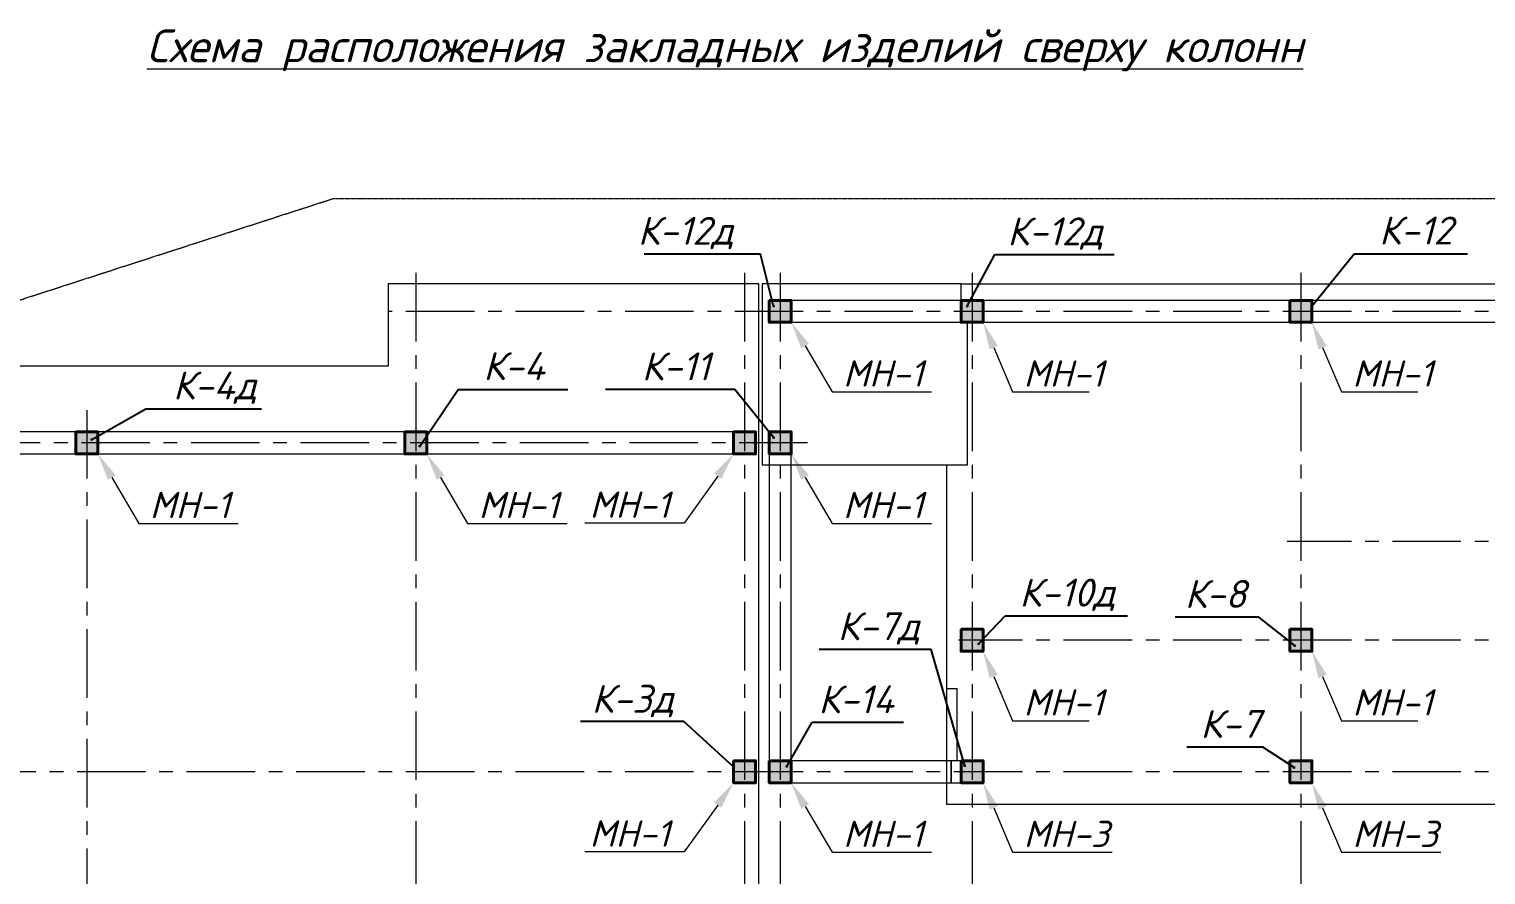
# Model space of a CAD drawing. Header units: millimetres. Extents: x -14920 to 775780, y -118968 to -4590.
# Drawn here: x 16946 to 43525, y -80136 to -64707 of the extents above; entities that cross this region are included whole.
import ezdxf
from ezdxf import colors
from ezdxf.entities.mleader import LeaderData, LeaderLine
from ezdxf.enums import TextEntityAlignment as Align
from ezdxf.math import Vec2, Vec3

# ---------------------------------------------------------------- set-up
doc = ezdxf.new("R2010")
doc.units = ezdxf.units.MM
doc.linetypes.add('CENTERX2', pattern=[4, 2.5, -0.5, 0.5, -0.5])
doc.linetypes.add('HIDDEN2', pattern=[4.7625, 3.175, -1.5875])
for name, color, linetype, lineweight in [('#Закл выноски и размеры', 7, 'Continuous', 13), ('#Закладные', 10, 'Continuous', 40), ('k_ Выноски', 7, 'Continuous', 13), ('k_ Осевая', 8, 'CENTERX2', 9), ('k_ Позиции', 1, 'Continuous', 13), ('Колонна', 84, 'Continuous', 30), ('Линия пунктир', 190, 'HIDDEN2', 9), ('Линия Тонкая', 86, 'Continuous', 9), ('Перекрытие. Отм. 0.000', 214, 'Continuous', 40), ('Штриховка', 7, 'Continuous', 25)]:
    doc.layers.add(name, color=color, linetype=linetype, lineweight=lineweight)
doc.styles.get("Standard").update_dxf_attribs({"font": 'isocpeur.ttf'})
doc.styles.add('STEP PR', font='isocpeui.ttf')
doc.dimstyles.get("Standard").update_dxf_attribs({"dimtxt": 0.18, "dimasz": 0.18, "dimexe": 0.18, "dimexo": 0.0625, "dimgap": 0.09, "dimtad": 0, "dimtih": 1, "dimtoh": 1, "dimdec": 4, "dimzin": 0, "dimdsep": 46, "dimtxsty": 'Standard', "dimcen": 0.09, "dimadec": 0, "dimazin": 0, "dimtfac": 1, "dimtdec": 4, "dimtofl": 0, "dimtmove": 0, "dimatfit": 3, "dimfxl": 1, "dimtolj": 1, "dimtzin": 0, "dimarcsym": 0})

# ---------------------------------------------------------------- blocks, each defined once
blk = doc.blocks.new('*U2186')
blk.add_lwpolyline([(-200, -200), (200, -200), (200, 200), (-200, 200)], close=True)
blk = doc.blocks.new('*U2360')
at = {"layer": 'Линия Тонкая'}
for points in [[(30850, 14600), (30850, 14200), (33950, 14200), (33950, 14600)], [(34350, 14600), (34350, 14200), (39950, 14200), (39950, 14600)], [(40350, 14600), (40350, 14200), (45950, 14200), (45950, 14600)], [(12200, 12200), (12200, 11800), (17800, 11800), (17800, 12200)], [(18200, 12200), (18200, 11800), (23800, 11800), (23800, 12200)], [(24200, 12200), (24200, 11800), (29800, 11800), (29800, 12200)], [(30450, 6200), (30850, 6200), (30850, 11800), (30450, 11800)], [(30850, 5800), (33770, 5800), (33770, 6200), (30850, 6200)], [(33770, 5800), (33950, 5800), (33950, 6200), (33770, 6200)]]:
    blk.add_lwpolyline(points, close=True, dxfattribs=at)
for p in [(30650, 14400), (34150, 14400), (40150, 14400), (18000, 12000), (24000, 12000), (30000, 12000), (30650, 12000), (34150, 8400), (40150, 8400), (30000, 6000), (30650, 6000), (34150, 6000), (40150, 6000)]:
    blk.add_blockref('*U2186', p)
blk = doc.blocks.new('Оси 1-200')
at = {"layer": 'k_ Осевая', "ltscale": 500}
for points in [[(29845.30853, -109764.63317), (29845.30853, -130337.33479)], [(35845.30853, -109764.63317), (35845.30853, -129852.91824)], [(36495.30853, -109764.63317), (36495.30853, -129852.91824)], [(39995.30853, -109764.63317), (39995.30853, -130337.33479)], [(45995.30853, -109764.63317), (45995.30853, -130337.33479)], [(78915.85205, -110464.63317), (29345.30853, -110464.63317)], [(23845.30853, -112264.63317), (23845.30853, -130337.33479)], [(36995.30853, -112864.63317), (329.20252, -112864.63317)], [(78915.85205, -114664.63317), (45745.30853, -114664.63317)], [(78915.85205, -116464.63317), (39745.30853, -116464.63317)], [(78915.85205, -118864.63317), (329.20252, -118864.63317)]]:
    blk.add_lwpolyline(points, dxfattribs=at)
blk = doc.blocks.new('REINFORCED_CONCRETE')

msp = doc.modelspace()

# ---------------------------------------------------------------- hatches: boundary and pattern name
at = {"layer": 'Штриховка'}
h = msp.add_hatch(color=251, dxfattribs=at)
h.dxf.hatch_style = 1
h.paths.add_polyline_path([(30450, -69655.64237), (30850, -69655.64237), (30850, -70055.64237), (30450, -70055.64237)])
h = msp.add_hatch(color=251, dxfattribs=at)
h.dxf.hatch_style = 1
h.paths.add_polyline_path([(33950, -69655.64237), (34350, -69655.64237), (34350, -70055.64237), (33950, -70055.64237)])
h = msp.add_hatch(color=251, dxfattribs=at)
h.dxf.hatch_style = 1
h.paths.add_polyline_path([(39950, -69655.64237), (40350, -69655.64237), (40350, -70055.64237), (39950, -70055.64237)])
h = msp.add_hatch(color=251, dxfattribs=at)
h.dxf.hatch_style = 1
h.paths.add_polyline_path([(17800, -72055.64237), (18200, -72055.64237), (18200, -72455.64237), (17800, -72455.64237)])
h = msp.add_hatch(color=251, dxfattribs=at)
h.dxf.hatch_style = 1
h.paths.add_polyline_path([(23800, -72055.64237), (24200, -72055.64237), (24200, -72455.64237), (23800, -72455.64237)])
h = msp.add_hatch(color=251, dxfattribs=at)
h.dxf.hatch_style = 1
h.paths.add_polyline_path([(29800, -72055.64237), (30200, -72055.64237), (30200, -72455.64237), (29800, -72455.64237)])
h = msp.add_hatch(color=251, dxfattribs=at)
h.dxf.hatch_style = 1
h.paths.add_polyline_path([(30450, -72055.64237), (30850, -72055.64237), (30850, -72455.64237), (30450, -72455.64237)])
h = msp.add_hatch(color=251, dxfattribs=at)
h.dxf.hatch_style = 1
h.paths.add_polyline_path([(33950, -75655.64237), (34350, -75655.64237), (34350, -76055.64237), (33950, -76055.64237)])
h = msp.add_hatch(color=251, dxfattribs=at)
h.dxf.hatch_style = 1
h.paths.add_polyline_path([(39950, -75655.64237), (40350, -75655.64237), (40350, -76055.64237), (39950, -76055.64237)])
h = msp.add_hatch(color=251, dxfattribs=at)
h.dxf.hatch_style = 1
h.paths.add_polyline_path([(29800, -78055.64237), (30200, -78055.64237), (30200, -78455.64237), (29800, -78455.64237)])
h = msp.add_hatch(color=251, dxfattribs=at)
h.dxf.hatch_style = 1
h.paths.add_polyline_path([(30450, -78055.64237), (30850, -78055.64237), (30850, -78455.64237), (30450, -78455.64237)])
h = msp.add_hatch(color=251, dxfattribs=at)
h.dxf.hatch_style = 1
h.paths.add_polyline_path([(33950, -78055.64237), (34350, -78055.64237), (34350, -78455.64237), (33950, -78455.64237)])
h = msp.add_hatch(color=251, dxfattribs=at)
h.dxf.hatch_style = 1
h.paths.add_polyline_path([(39950, -78055.64237), (40350, -78055.64237), (40350, -78455.64237), (39950, -78455.64237)])

# ---------------------------------------------------------------- linework, layer by layer
at = {"layer": '#Закладные'}
for points in [[(30450, -69655.64237), (30850, -69655.64237), (30850, -70055.64237), (30450, -70055.64237)], [(33950, -69655.64237), (34350, -69655.64237), (34350, -70055.64237), (33950, -70055.64237)], [(39950, -69655.64237), (40350, -69655.64237), (40350, -70055.64237), (39950, -70055.64237)], [(17800, -72055.64237), (18200, -72055.64237), (18200, -72455.64237), (17800, -72455.64237)], [(23800, -72055.64237), (24200, -72055.64237), (24200, -72455.64237), (23800, -72455.64237)], [(29800, -72055.64237), (30200, -72055.64237), (30200, -72455.64237), (29800, -72455.64237)], [(30450, -72055.64237), (30850, -72055.64237), (30850, -72455.64237), (30450, -72455.64237)], [(33950, -75655.64237), (34350, -75655.64237), (34350, -76055.64237), (33950, -76055.64237)], [(39950, -75655.64237), (40350, -75655.64237), (40350, -76055.64237), (39950, -76055.64237)], [(29800, -78055.64237), (30200, -78055.64237), (30200, -78455.64237), (29800, -78455.64237)], [(30450, -78055.64237), (30850, -78055.64237), (30850, -78455.64237), (30450, -78455.64237)], [(33950, -78055.64237), (34350, -78055.64237), (34350, -78455.64237), (33950, -78455.64237)], [(39950, -78055.64237), (40350, -78055.64237), (40350, -78455.64237), (39950, -78455.64237)]]:
    msp.add_lwpolyline(points, close=True, dxfattribs=at)
at = {"layer": 'Линия пунктир'}
msp.add_lwpolyline([(-14920, -76463.36724), (-14920, -72225.64237), (-3100, -70555.64237), (14900, -70255.64237), (22500, -67795.64237), (68500, -67795.64237), (74340, -69355.64237)], dxfattribs=at)
at = {"layer": 'Перекрытие. Отм. 0.000', "color": 3, "lineweight": 5}
msp.add_lwpolyline([(-1950, -74355.64237), (-1950, -78455.64237), (-600, -78455.64237), (-600, -84855.64237), (30260, -84855.64237), (30260, -78835.64237), (30260, -78835.64237), (30260, -69355.64237), (23500, -69355.64237), (23500, -70855.64237), (-600, -70855.64237), (-600, -74355.64237), (-1950, -74355.64237)], dxfattribs=at)
msp.add_lwpolyline([(30320, -72655.64237), (34070, -72655.64237), (34070, -70055.64237), (33950, -70055.64237), (33950, -69655.64237), (33950, -69655.64237), (33950, -69355.64237), (30320, -69355.64237)], close=True, dxfattribs=at)
at = {"layer": 'Перекрытие. Отм. 0.000', "lineweight": 5}
msp.add_lwpolyline([(58350, -69355.64237), (58350, -70055.64237), (58230, -70055.64237), (58230, -75135.64237), (59550, -75135.64237), (59550, -74635.64237), (61570, -74635.64237), (61570, -70055.64237), (61450, -70055.64237), (61450, -69355.64237), (67950, -69355.64237), (67950, -69355.64237), (69150, -69355.64237), (69150, -76255.64237), (61850, -76255.64237), (61850, -78855.64237), (33690, -78855.64237), (33690, -72655.64237), (34070, -72655.64237), (34070, -70055.64237), (33950, -70055.64237), (33950, -69655.64237), (33950, -69655.64237), (33950, -69355.64237)], close=True, dxfattribs=at)
msp.add_lwpolyline([(33690, -76735.64237), (33870, -76735.64237), (33870, -78055.64237), (33770, -78055.64237)], dxfattribs=at)

# ---------------------------------------------------------------- block references
at = {"layer": '#Закл выноски и размеры'}
msp.add_blockref('Оси 1-200', (-5845.30853, 40608.9908), dxfattribs=at)
at = {"layer": 'k_ Позиции'}
ref = msp.add_blockref('REINFORCED_CONCRETE', (28863.91456, -68811.11733), dxfattribs=dict(at, xscale=170, yscale=170, zscale=170))
ref.add_attrib('POSITION', 'К-12д', dxfattribs={"layer": '0', "color": 0, "linetype": 'ByBlock', "height": 510, "style": 'STEP PR', "flags": 2}).set_placement((28924.18729, -68641.11733), align=Align.CENTER)
ref = msp.add_blockref('REINFORCED_CONCRETE', (35665.9291, -68821.23678), dxfattribs=dict(at, xscale=170, yscale=170, zscale=170))
ref.add_attrib('POSITION', 'К-12д', dxfattribs={"layer": '0', "color": 0, "linetype": 'ByBlock', "height": 510, "style": 'STEP PR', "flags": 2}).set_placement((35665.9291, -68651.23678), align=Align.CENTER)
ref = msp.add_blockref('REINFORCED_CONCRETE', (42246.67205, -68805.52266), dxfattribs=dict(at, xscale=170, yscale=170, zscale=170))
ref.add_attrib('POSITION', 'К-12', dxfattribs={"layer": '0', "color": 0, "linetype": 'ByBlock', "height": 510, "style": 'STEP PR', "flags": 2}).set_placement((42246.67205, -68635.52266), align=Align.CENTER)
ref = msp.add_blockref('REINFORCED_CONCRETE', (25792.95603, -71279.13281), dxfattribs=dict(at, xscale=170, yscale=170, zscale=170))
ref.add_attrib('POSITION', 'К-4', dxfattribs={"layer": '0', "color": 0, "linetype": 'ByBlock', "height": 510, "style": 'STEP PR', "flags": 2}).set_placement((25792.95603, -71109.13281), align=Align.CENTER)
ref = msp.add_blockref('REINFORCED_CONCRETE', (28687.03323, -71284.23098), dxfattribs=dict(at, xscale=170, yscale=170, zscale=170))
ref.add_attrib('POSITION', 'К-11', dxfattribs={"layer": '0', "color": 0, "linetype": 'ByBlock', "height": 510, "style": 'STEP PR', "flags": 2}).set_placement((28747.30596, -71114.23098), align=Align.CENTER)
ref = msp.add_blockref('REINFORCED_CONCRETE', (20273.37117, -71633.03023), dxfattribs=dict(at, xscale=170, yscale=170, zscale=170))
ref.add_attrib('POSITION', 'К-4д', dxfattribs={"layer": '0', "color": 0, "linetype": 'ByBlock', "height": 510, "style": 'STEP PR', "flags": 2}).set_placement((20333.6439, -71463.03023), align=Align.CENTER)
ref = msp.add_blockref('REINFORCED_CONCRETE', (35888.22169, -75412.31832), dxfattribs=dict(at, xscale=170, yscale=170, zscale=170))
ref.add_attrib('POSITION', 'К-10д', dxfattribs={"layer": '0', "color": 0, "linetype": 'ByBlock', "height": 510, "style": 'STEP PR', "flags": 2}).set_placement((35888.22169, -75242.31832), align=Align.CENTER)
ref = msp.add_blockref('REINFORCED_CONCRETE', (38533.12372, -75435.6949), dxfattribs=dict(at, xscale=170, yscale=170, zscale=170))
ref.add_attrib('POSITION', 'К-8', dxfattribs={"layer": '0', "color": 0, "linetype": 'ByBlock', "height": 510, "style": 'STEP PR', "flags": 2}).set_placement((38593.39645, -75265.6949), align=Align.CENTER)
ref = msp.add_blockref('REINFORCED_CONCRETE', (32387.29123, -76025.24781), dxfattribs=dict(at, xscale=170, yscale=170, zscale=170))
ref.add_attrib('POSITION', 'К-7д', dxfattribs={"layer": '0', "color": 0, "linetype": 'ByBlock', "height": 510, "rotation": 360, "style": 'STEP PR', "flags": 2}).set_placement((32447.56395, -75855.24781), align=Align.CENTER)
ref = msp.add_blockref('REINFORCED_CONCRETE', (27959.27924, -77349.52555), dxfattribs=dict(at, xscale=170, yscale=170, zscale=170))
ref.add_attrib('POSITION', 'К-3д', dxfattribs={"layer": '0', "color": 0, "linetype": 'ByBlock', "height": 510, "style": 'STEP PR', "flags": 2}).set_placement((27959.27924, -77179.52555), align=Align.CENTER)
ref = msp.add_blockref('REINFORCED_CONCRETE', (32033.99866, -77358.91697), dxfattribs=dict(at, xscale=170, yscale=170, zscale=170))
ref.add_attrib('POSITION', 'К-14', dxfattribs={"layer": '0', "color": 0, "linetype": 'ByBlock', "height": 510, "style": 'STEP PR', "flags": 2}).set_placement((32033.99866, -77188.91697), align=Align.CENTER)
ref = msp.add_blockref('REINFORCED_CONCRETE', (38863.68724, -77808.48409), dxfattribs=dict(at, xscale=170, yscale=170, zscale=170))
ref.add_attrib('POSITION', 'К-7', dxfattribs={"layer": '0', "color": 0, "linetype": 'ByBlock', "height": 510, "style": 'STEP PR', "flags": 2}).set_placement((38863.68724, -77638.48409), align=Align.CENTER)
at = {"layer": 'Колонна'}
msp.add_blockref('*U2360', (0, -84255.64237), dxfattribs=at)

# ---------------------------------------------------------------- texts
at = {"layer": 'k_ Выноски', "insert": (29640.7963, -65092.36338), "char_height": 600, "width": 30934.8167261, "attachment_point": 5, "line_spacing_factor": 1.5, "style": 'STEP PR'}
msp.add_mtext('\\A1;{\\fISOCPEUR|b1|i1|c204|p34;\\LСхема расположения закладных изделий сверху колонн}', dxfattribs=at)

# ---------------------------------------------------------------- leaders
at = {"layer": '#Закл выноски и размеры'}
ml = msp.add_multileader_mtext('Standard', dxfattribs=at)
ml.set_content('МН-1', color=256, style='STEP PR')
ml.set_leader_properties(color=256, linetype='ByLayer', lineweight=-1)
ml.build(insert=Vec2(0, 0))
ml.multileader.update_dxf_attribs({"text_left_attachment_type": 6, "text_right_attachment_type": 6, "dogleg_length": 0, "arrow_head_size": 500, "scale": 2})
ctx = ml.context
ctx.base_point, ctx.scale, ctx.char_height, ctx.arrow_head_size, ctx.landing_gap_size, ctx.plane_origin = Vec3(31597.34871, -71323.84513), 2, 480, 500, 200, Vec3(39534.80951, -77028.7606)
ctx.left_attachment, ctx.right_attachment = 6, 6
notes = []
notes.append((ctx, [(0, (1, 1, 0), (31597.34871, -71323.84513), (1, 0), 0, [(0, [(30850, -70055.64237)], 0, [])])]))
ctx.mtext.insert, ctx.mtext.rotation, ctx.mtext.width, ctx.mtext.flow_direction = Vec3(31797.34871, -70747.84513), 6.2831853072, 3772.9399382, 5
ml = msp.add_multileader_mtext('Standard', dxfattribs=at)
ml.set_content('МН-1', color=256, style='STEP PR')
ml.set_leader_properties(color=256, linetype='ByLayer', lineweight=-1)
ml.build(insert=Vec2(0, 0))
ml.multileader.update_dxf_attribs({"text_left_attachment_type": 6, "text_right_attachment_type": 6, "dogleg_length": 0, "arrow_head_size": 500, "scale": 2})
ctx = ml.context
ctx.base_point, ctx.scale, ctx.char_height, ctx.arrow_head_size, ctx.landing_gap_size, ctx.plane_origin = Vec3(34890.4944, -71324.98037), 2, 480, 500, 200, Vec3(43434.80951, -77028.7606)
ctx.left_attachment, ctx.right_attachment = 6, 6
notes.append((ctx, [(0, (1, 1, 0), (34890.4944, -71324.98037), (1, 0), 0, [(0, [(34350, -70055.64237)], 0, [])])]))
ctx.mtext.insert, ctx.mtext.rotation, ctx.mtext.width, ctx.mtext.defined_height, ctx.mtext.flow_direction = Vec3(35090.4944, -70748.98037), 6.2831853072, 591.0534884, 480, 5
ml = msp.add_multileader_mtext('Standard', dxfattribs=at)
ml.set_content('МН-1', color=256, style='STEP PR')
ml.set_leader_properties(color=256, linetype='ByLayer', lineweight=-1)
ml.build(insert=Vec2(0, 0))
ml.multileader.update_dxf_attribs({"text_left_attachment_type": 6, "text_right_attachment_type": 6, "dogleg_length": 0, "arrow_head_size": 500, "scale": 2})
ctx = ml.context
ctx.base_point, ctx.scale, ctx.char_height, ctx.arrow_head_size, ctx.landing_gap_size, ctx.plane_origin = Vec3(40890.4944, -71324.98037), 2, 480, 500, 200, Vec3(49434.80951, -77028.7606)
ctx.left_attachment, ctx.right_attachment = 6, 6
notes.append((ctx, [(0, (1, 1, 0), (40890.4944, -71324.98037), (1, 0), 0, [(0, [(40350, -70055.64237)], 0, [])])]))
ctx.mtext.insert, ctx.mtext.rotation, ctx.mtext.width, ctx.mtext.defined_height, ctx.mtext.flow_direction = Vec3(41090.4944, -70748.98037), 6.2831853072, 591.0534884, 480, 5
ml = msp.add_multileader_mtext('Standard', dxfattribs=at)
ml.set_content('МН-1', color=256, style='STEP PR')
ml.set_leader_properties(color=256, linetype='ByLayer', lineweight=-1)
ml.build(insert=Vec2(0, 0))
ml.multileader.update_dxf_attribs({"text_left_attachment_type": 6, "text_right_attachment_type": 6, "dogleg_length": 0, "arrow_head_size": 500, "scale": 2})
ctx = ml.context
ctx.base_point, ctx.scale, ctx.char_height, ctx.arrow_head_size, ctx.landing_gap_size, ctx.plane_origin = Vec3(12947.34871, -73723.84513), 2, 480, 500, 200, Vec3(20884.80951, -79428.7606)
ctx.left_attachment, ctx.right_attachment = 6, 6
notes.append((ctx, [(0, (1, 1, 0), (12947.34871, -73723.84513), (1, 0), 0, [(0, [(12200, -72455.64237)], 0, [])])]))
ctx.mtext.insert, ctx.mtext.rotation, ctx.mtext.width, ctx.mtext.flow_direction = Vec3(13147.34871, -73147.84513), 6.2831853072, 3772.9399382, 5
ml = msp.add_multileader_mtext('Standard', dxfattribs=at)
ml.set_content('МН-1', color=256, style='STEP PR')
ml.set_leader_properties(color=256, linetype='ByLayer', lineweight=-1)
ml.build(insert=Vec2(0, 0))
ml.multileader.update_dxf_attribs({"text_left_attachment_type": 6, "text_right_attachment_type": 6, "dogleg_length": 0, "arrow_head_size": 500, "scale": 2})
ctx = ml.context
ctx.base_point, ctx.scale, ctx.char_height, ctx.arrow_head_size, ctx.landing_gap_size, ctx.plane_origin = Vec3(18947.34871, -73723.84513), 2, 480, 500, 200, Vec3(26884.80951, -79428.7606)
ctx.left_attachment, ctx.right_attachment = 6, 6
notes.append((ctx, [(0, (1, 1, 0), (18947.34871, -73723.84513), (1, 0), 0, [(0, [(18200, -72455.64237)], 0, [])])]))
ctx.mtext.insert, ctx.mtext.rotation, ctx.mtext.width, ctx.mtext.flow_direction = Vec3(19147.34871, -73147.84513), 6.2831853072, 3772.9399382, 5
ml = msp.add_multileader_mtext('Standard', dxfattribs=at)
ml.set_content('МН-1', color=256, style='STEP PR')
ml.set_leader_properties(color=256, linetype='ByLayer', lineweight=-1)
ml.build(insert=Vec2(0, 0))
ml.multileader.update_dxf_attribs({"text_left_attachment_type": 6, "text_right_attachment_type": 6, "dogleg_length": 0, "arrow_head_size": 500, "scale": 2})
ctx = ml.context
ctx.base_point, ctx.scale, ctx.char_height, ctx.arrow_head_size, ctx.landing_gap_size, ctx.plane_origin = Vec3(24947.34871, -73723.84513), 2, 480, 500, 200, Vec3(32884.80951, -79428.7606)
ctx.left_attachment, ctx.right_attachment = 6, 6
notes.append((ctx, [(0, (1, 1, 0), (24947.34871, -73723.84513), (1, 0), 0, [(0, [(24200, -72455.64237)], 0, [])])]))
ctx.mtext.insert, ctx.mtext.rotation, ctx.mtext.width, ctx.mtext.flow_direction = Vec3(25147.34871, -73147.84513), 6.2831853072, 3772.9399382, 5
ml = msp.add_multileader_mtext('Standard', dxfattribs=at)
ml.set_content('МН-1', color=256, style='STEP PR')
ml.set_leader_properties(color=256, linetype='ByLayer', lineweight=-1)
ml.build(insert=Vec2(0, 0))
ml.multileader.update_dxf_attribs({"text_left_attachment_type": 6, "text_right_attachment_type": 6, "dogleg_length": 0, "arrow_head_size": 500, "scale": 2})
ctx = ml.context
ctx.base_point, ctx.scale, ctx.char_height, ctx.arrow_head_size, ctx.landing_gap_size, ctx.plane_origin = Vec3(26972.09618, -73717.97241), 2, 480, 500, 200, Vec3(38884.80951, -79428.7606)
ctx.left_attachment, ctx.right_attachment = 6, 6
notes.append((ctx, [(1, (1, 1, 0), (28899.73254, -73717.97241), (-1, 0), 0, [(0, [(29800, -72455.64237)], 0, [])])]))
ctx.mtext.insert, ctx.mtext.rotation, ctx.mtext.width, ctx.mtext.flow_direction = Vec3(27172.09618, -73141.97241), 6.2831853072, 3772.9399382, 5
ml = msp.add_multileader_mtext('Standard', dxfattribs=at)
ml.set_content('МН-1', color=256, style='STEP PR')
ml.set_leader_properties(color=256, linetype='ByLayer', lineweight=-1)
ml.build(insert=Vec2(0, 0))
ml.multileader.update_dxf_attribs({"text_left_attachment_type": 6, "text_right_attachment_type": 6, "dogleg_length": 0, "arrow_head_size": 500, "scale": 2})
ctx = ml.context
ctx.base_point, ctx.scale, ctx.char_height, ctx.arrow_head_size, ctx.landing_gap_size, ctx.plane_origin = Vec3(31597.34871, -73723.84513), 2, 480, 500, 200, Vec3(39534.80951, -79428.7606)
ctx.left_attachment, ctx.right_attachment = 6, 6
notes.append((ctx, [(0, (1, 1, 0), (31597.34871, -73723.84513), (1, 0), 0, [(0, [(30850, -72455.64237)], 0, [])])]))
ctx.mtext.insert, ctx.mtext.rotation, ctx.mtext.width, ctx.mtext.flow_direction = Vec3(31797.34871, -73147.84513), 6.2831853072, 3772.9399382, 5
ml = msp.add_multileader_mtext('Standard', dxfattribs=at)
ml.set_content('МН-1', color=256, style='STEP PR')
ml.set_leader_properties(color=256, linetype='ByLayer', lineweight=-1)
ml.build(insert=Vec2(0, 0))
ml.multileader.update_dxf_attribs({"text_left_attachment_type": 6, "text_right_attachment_type": 6, "dogleg_length": 0, "arrow_head_size": 500, "scale": 2})
ctx = ml.context
ctx.base_point, ctx.scale, ctx.char_height, ctx.arrow_head_size, ctx.landing_gap_size, ctx.plane_origin = Vec3(34890.4944, -77324.98037), 2, 480, 500, 200, Vec3(43434.80951, -83028.7606)
ctx.left_attachment, ctx.right_attachment = 6, 6
notes.append((ctx, [(0, (1, 1, 0), (34890.4944, -77324.98037), (1, 0), 0, [(0, [(34350, -76055.64237)], 0, [])])]))
ctx.mtext.insert, ctx.mtext.rotation, ctx.mtext.width, ctx.mtext.defined_height, ctx.mtext.flow_direction = Vec3(35090.4944, -76748.98037), 6.2831853072, 591.0534884, 480, 5
ml = msp.add_multileader_mtext('Standard', dxfattribs=at)
ml.set_content('МН-1', color=256, style='STEP PR')
ml.set_leader_properties(color=256, linetype='ByLayer', lineweight=-1)
ml.build(insert=Vec2(0, 0))
ml.multileader.update_dxf_attribs({"text_left_attachment_type": 6, "text_right_attachment_type": 6, "dogleg_length": 0, "arrow_head_size": 500, "scale": 2})
ctx = ml.context
ctx.base_point, ctx.scale, ctx.char_height, ctx.arrow_head_size, ctx.landing_gap_size, ctx.plane_origin = Vec3(40890.4944, -77324.98037), 2, 480, 500, 200, Vec3(49434.80951, -83028.7606)
ctx.left_attachment, ctx.right_attachment = 6, 6
notes.append((ctx, [(0, (1, 1, 0), (40890.4944, -77324.98037), (1, 0), 0, [(0, [(40350, -76055.64237)], 0, [])])]))
ctx.mtext.insert, ctx.mtext.rotation, ctx.mtext.width, ctx.mtext.defined_height, ctx.mtext.flow_direction = Vec3(41090.4944, -76748.98037), 6.2831853072, 591.0534884, 480, 5
ml = msp.add_multileader_mtext('Standard', dxfattribs=at)
ml.set_content('МН-1', color=256, style='STEP PR')
ml.set_leader_properties(color=256, linetype='ByLayer', lineweight=-1)
ml.build(insert=Vec2(0, 0))
ml.multileader.update_dxf_attribs({"text_left_attachment_type": 6, "text_right_attachment_type": 6, "dogleg_length": 0, "arrow_head_size": 500, "scale": 2})
ctx = ml.context
ctx.base_point, ctx.scale, ctx.char_height, ctx.arrow_head_size, ctx.landing_gap_size, ctx.plane_origin = Vec3(26972.09618, -79717.97241), 2, 480, 500, 200, Vec3(38884.80951, -85428.7606)
ctx.left_attachment, ctx.right_attachment = 6, 6
notes.append((ctx, [(1, (1, 1, 0), (28899.73254, -79717.97241), (-1, 0), 0, [(0, [(29800, -78455.64237)], 0, [])])]))
ctx.mtext.insert, ctx.mtext.rotation, ctx.mtext.width, ctx.mtext.flow_direction = Vec3(27172.09618, -79141.97241), 6.2831853072, 3772.9399382, 5
ml = msp.add_multileader_mtext('Standard', dxfattribs=at)
ml.set_content('МН-1', color=256, style='STEP PR')
ml.set_leader_properties(color=256, linetype='ByLayer', lineweight=-1)
ml.build(insert=Vec2(0, 0))
ml.multileader.update_dxf_attribs({"text_left_attachment_type": 6, "text_right_attachment_type": 6, "dogleg_length": 0, "arrow_head_size": 500, "scale": 2})
ctx = ml.context
ctx.base_point, ctx.scale, ctx.char_height, ctx.arrow_head_size, ctx.landing_gap_size, ctx.plane_origin = Vec3(31597.34871, -79723.84513), 2, 480, 500, 200, Vec3(39534.80951, -85428.7606)
ctx.left_attachment, ctx.right_attachment = 6, 6
notes.append((ctx, [(0, (1, 1, 0), (31597.34871, -79723.84513), (1, 0), 0, [(0, [(30850, -78455.64237)], 0, [])])]))
ctx.mtext.insert, ctx.mtext.rotation, ctx.mtext.width, ctx.mtext.flow_direction = Vec3(31797.34871, -79147.84513), 6.2831853072, 3772.9399382, 5
ml = msp.add_multileader_mtext('Standard', dxfattribs=at)
ml.set_content('МН-3', color=256, style='STEP PR')
ml.set_leader_properties(color=256, linetype='ByLayer', lineweight=-1)
ml.build(insert=Vec2(0, 0))
ml.multileader.update_dxf_attribs({"text_left_attachment_type": 6, "text_right_attachment_type": 6, "dogleg_length": 0, "arrow_head_size": 500, "scale": 2})
ctx = ml.context
ctx.base_point, ctx.scale, ctx.char_height, ctx.arrow_head_size, ctx.landing_gap_size, ctx.plane_origin = Vec3(34890.4944, -79724.98037), 2, 480, 500, 200, Vec3(43434.80951, -85428.7606)
ctx.left_attachment, ctx.right_attachment = 6, 6
notes.append((ctx, [(0, (1, 1, 0), (34890.4944, -79724.98037), (1, 0), 0, [(0, [(34350, -78455.64237)], 0, [])])]))
ctx.mtext.insert, ctx.mtext.rotation, ctx.mtext.width, ctx.mtext.defined_height, ctx.mtext.flow_direction = Vec3(35090.4944, -79148.98037), 6.2831853072, 1644.9457667, 480, 5
ml = msp.add_multileader_mtext('Standard', dxfattribs=at)
ml.set_content('МН-3', color=256, style='STEP PR')
ml.set_leader_properties(color=256, linetype='ByLayer', lineweight=-1)
ml.build(insert=Vec2(0, 0))
ml.multileader.update_dxf_attribs({"text_left_attachment_type": 6, "text_right_attachment_type": 6, "dogleg_length": 0, "arrow_head_size": 500, "scale": 2})
ctx = ml.context
ctx.base_point, ctx.scale, ctx.char_height, ctx.arrow_head_size, ctx.landing_gap_size, ctx.plane_origin = Vec3(40890.4944, -79724.98037), 2, 480, 500, 200, Vec3(49434.80951, -85428.7606)
ctx.left_attachment, ctx.right_attachment = 6, 6
notes.append((ctx, [(0, (1, 1, 0), (40890.4944, -79724.98037), (1, 0), 0, [(0, [(40350, -78455.64237)], 0, [])])]))
ctx.mtext.insert, ctx.mtext.rotation, ctx.mtext.width, ctx.mtext.defined_height, ctx.mtext.flow_direction = Vec3(41090.4944, -79148.98037), 6.2831853072, 1644.9457667, 480, 5
at = {"layer": 'k_ Выноски', "ltscale": 100}
for points in [[(30529.97542, -69758.41803), (30293.08229, -68811.11733), (28166.11781, -68811.11733)], [(34062.14828, -69760.53105), (34567.65153, -68821.23678), (36743.99189, -68821.23678)], [(40350, -69759.76368), (41122.6405, -68805.52266), (43192.67974, -68805.52266)], [(24072.6867, -72314.1505), (24775.08607, -71279.13281), (26776.29943, -71279.13281)], [(30529.97542, -72158.41803), (29819.10992, -71284.23098), (27465.18724, -71284.23098)], [(18089.22734, -72193.62458), (19077.64075, -71633.03023), (21185.49419, -71633.03023)], [(34270.02458, -75921.10569), (34756.145, -75412.31832), (36989.20859, -75412.31832)], [(40036.53236, -75954.02907), (39384.80118, -75435.6949), (37856.89852, -75435.6949)], [(34015.46325, -78146.4682), (33405.16119, -76025.24781), (31361.67847, -76025.24781)], [(29804.66142, -78170.29926), (28890.27599, -77337.76109), (27008.40933, -77337.76109)], [(30770.02458, -78158.41803), (31230.61592, -77352.96331), (32900.22248, -77352.96331)], [(40025.1276, -78177.62453), (39454.0515, -77808.48409), (38070.16098, -77808.48409)]]:
    msp.add_leader(points, dimstyle='Standard', override={"dimscale": 100, "dimtxt": 2.5, "dimasz": 2, "dimexe": 1, "dimexo": 2, "dimgap": 0.7, "dimtih": 0, "dimtoh": 0, "dimlfac": -1, "dimzin": 8, "dimcen": 2, "dimdle": 1, "dimclrt": 1, "dimadec": 4, "dimtmove": 1, "dimldrblk": 'DotSmall', "dimfxl": 100}, dxfattribs=at)
for ctx, leaders in notes:
    for number, flags, end, landing, length, lines in leaders:
        leader = LeaderData()
        leader.index, (leader.has_last_leader_line, leader.has_dogleg_vector, leader.attachment_direction) = number, flags
        leader.last_leader_point, leader.dogleg_vector, leader.dogleg_length = Vec3(end), Vec3(landing), length
        for number, points, colour, breaks in lines:
            line = LeaderLine()
            line.index, line.vertices, line.color, line.breaks = number, Vec3.list(points), colors.encode_raw_color(colour), breaks
            leader.lines.append(line)
        ctx.leaders.append(leader)

doc.saveas('drawing.dxf')
